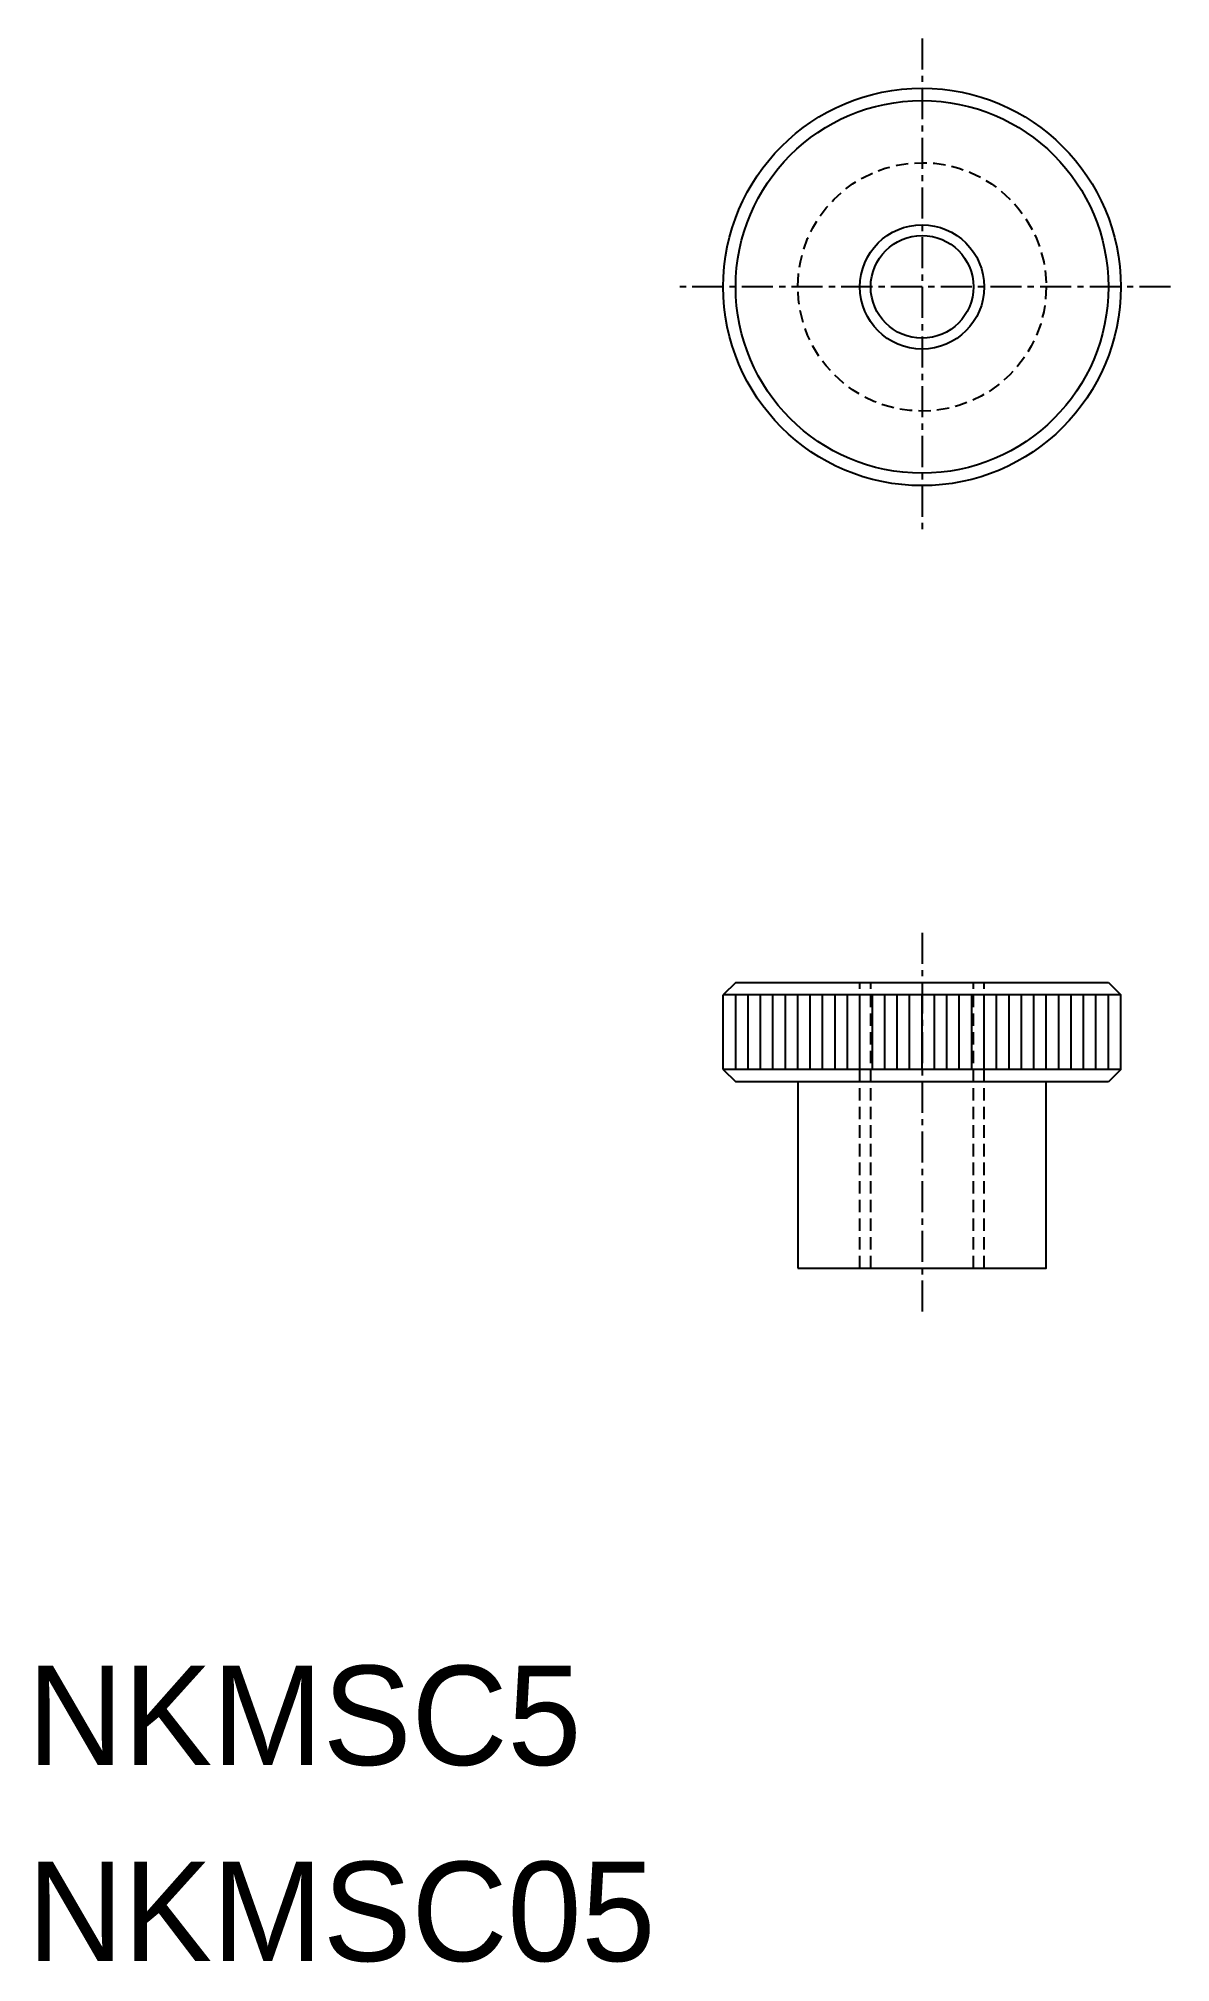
# Model space of a CAD drawing. Extents: x -12284.5 to -12238.9, y -341.8 to -264.4.
import ezdxf

# ---------------------------------------------------------------- set-up
doc = ezdxf.new("R2010")
doc.units = 0
doc.linetypes.add('CENTER', pattern=[2, 1.25, -0.25, 0.25, -0.25])
doc.linetypes.add('DASHED', pattern=[0.75, 0.5, -0.25])
doc.layers.get('0').update_dxf_attribs({"linetype": 'CONTINUOUS'})
doc.layers.add('CENTER', color=1, linetype='CENTER')

msp = doc.modelspace()

# ---------------------------------------------------------------- linework, layer by layer
at = {"color": 7, "linetype": 'CONTINUOUS'}
for p, q in [((-12256.406, -302.391), (-12256.906, -302.891)), ((-12256.406, -302.391), (-12241.406, -302.391)), ((-12241.406, -302.391), (-12240.906, -302.891)), ((-12240.906, -302.891), (-12256.906, -302.891)), ((-12256.906, -305.891), (-12256.906, -302.891)), ((-12256.406, -305.891), (-12256.406, -302.891)), ((-12255.906, -305.891), (-12255.906, -302.891)), ((-12255.406, -305.891), (-12255.406, -302.891)), ((-12254.906, -305.891), (-12254.906, -302.891)), ((-12254.406, -305.891), (-12254.406, -302.891)), ((-12253.906, -305.891), (-12253.906, -302.891)), ((-12253.406, -305.891), (-12253.406, -302.891)), ((-12252.906, -305.891), (-12252.906, -302.891)), ((-12252.406, -305.891), (-12252.406, -302.891)), ((-12251.906, -305.891), (-12251.906, -302.891)), ((-12251.406, -305.891), (-12251.406, -302.891)), ((-12250.906, -305.891), (-12250.906, -302.891)), ((-12250.406, -305.891), (-12250.406, -302.891)), ((-12249.906, -305.891), (-12249.906, -302.891)), ((-12249.406, -305.891), (-12249.406, -302.891)), ((-12248.906, -305.891), (-12248.906, -302.891)), ((-12248.406, -305.891), (-12248.406, -302.891)), ((-12247.906, -305.891), (-12247.906, -302.891)), ((-12247.406, -305.891), (-12247.406, -302.891)), ((-12246.906, -305.891), (-12246.906, -302.891)), ((-12246.406, -305.891), (-12246.406, -302.891)), ((-12245.906, -305.891), (-12245.906, -302.891)), ((-12245.406, -305.891), (-12245.406, -302.891)), ((-12244.906, -305.891), (-12244.906, -302.891)), ((-12244.406, -305.891), (-12244.406, -302.891)), ((-12243.906, -305.891), (-12243.906, -302.891)), ((-12243.406, -305.891), (-12243.406, -302.891)), ((-12242.906, -305.891), (-12242.906, -302.891)), ((-12242.406, -305.891), (-12242.406, -302.891)), ((-12241.906, -305.891), (-12241.906, -302.891)), ((-12241.406, -305.891), (-12241.406, -302.891)), ((-12240.906, -305.891), (-12240.906, -302.891)), ((-12240.906, -305.891), (-12256.906, -305.891)), ((-12256.906, -305.891), (-12256.406, -306.391)), ((-12248.906, -305.891), (-12248.906, -305.891)), ((-12244.906, -305.891), (-12244.906, -305.891)), ((-12240.906, -305.891), (-12241.406, -306.391)), ((-12241.406, -306.391), (-12256.406, -306.391))]:
    msp.add_line(p, q, dxfattribs=at)
at = {"color": 3, "linetype": 'DASHED'}
for p, q in [((-12251.406, -313.891), (-12251.406, -302.391)), ((-12250.973, -313.891), (-12250.973, -302.391)), ((-12246.839, -313.891), (-12246.839, -302.391)), ((-12246.406, -313.891), (-12246.406, -302.391))]:
    msp.add_line(p, q, dxfattribs=at)
at = {"color": 7, "linetype": 'CONTINUOUS'}
msp.add_lwpolyline([(-12253.906, -313.891), (-12243.906, -313.891), (-12243.906, -306.391), (-12253.906, -306.391)], close=True, dxfattribs=at)
for radius in [8, 7.5, 2.067]:
    msp.add_circle((-12248.906, -274.391), radius, dxfattribs=at)
at = {"color": 3, "linetype": 'DASHED'}
msp.add_circle((-12248.906, -274.391), 5, dxfattribs=at)
at = {"color": 3, "linetype": 'CONTINUOUS'}
msp.add_circle((-12248.906, -274.391), 2.5, dxfattribs=at)
at = {"layer": 'CENTER', "color": 1, "linetype": 'CENTER'}
for p, q in [((-12248.906, -264.391), (-12248.906, -284.391)), ((-12238.906, -274.391), (-12258.906, -274.391)), ((-12248.906, -300.391), (-12248.906, -315.891))]:
    msp.add_line(p, q, dxfattribs=at)

# ---------------------------------------------------------------- texts
at = {"color": 7, "linetype": 'CONTINUOUS'}
for s, p in [('NKMSC5', (-12284.906, -333.891)), ('NKMSC05', (-12284.906, -341.784))]:
    msp.add_text(s, height=4, dxfattribs=at).set_placement(p)

doc.saveas('drawing.dxf')
